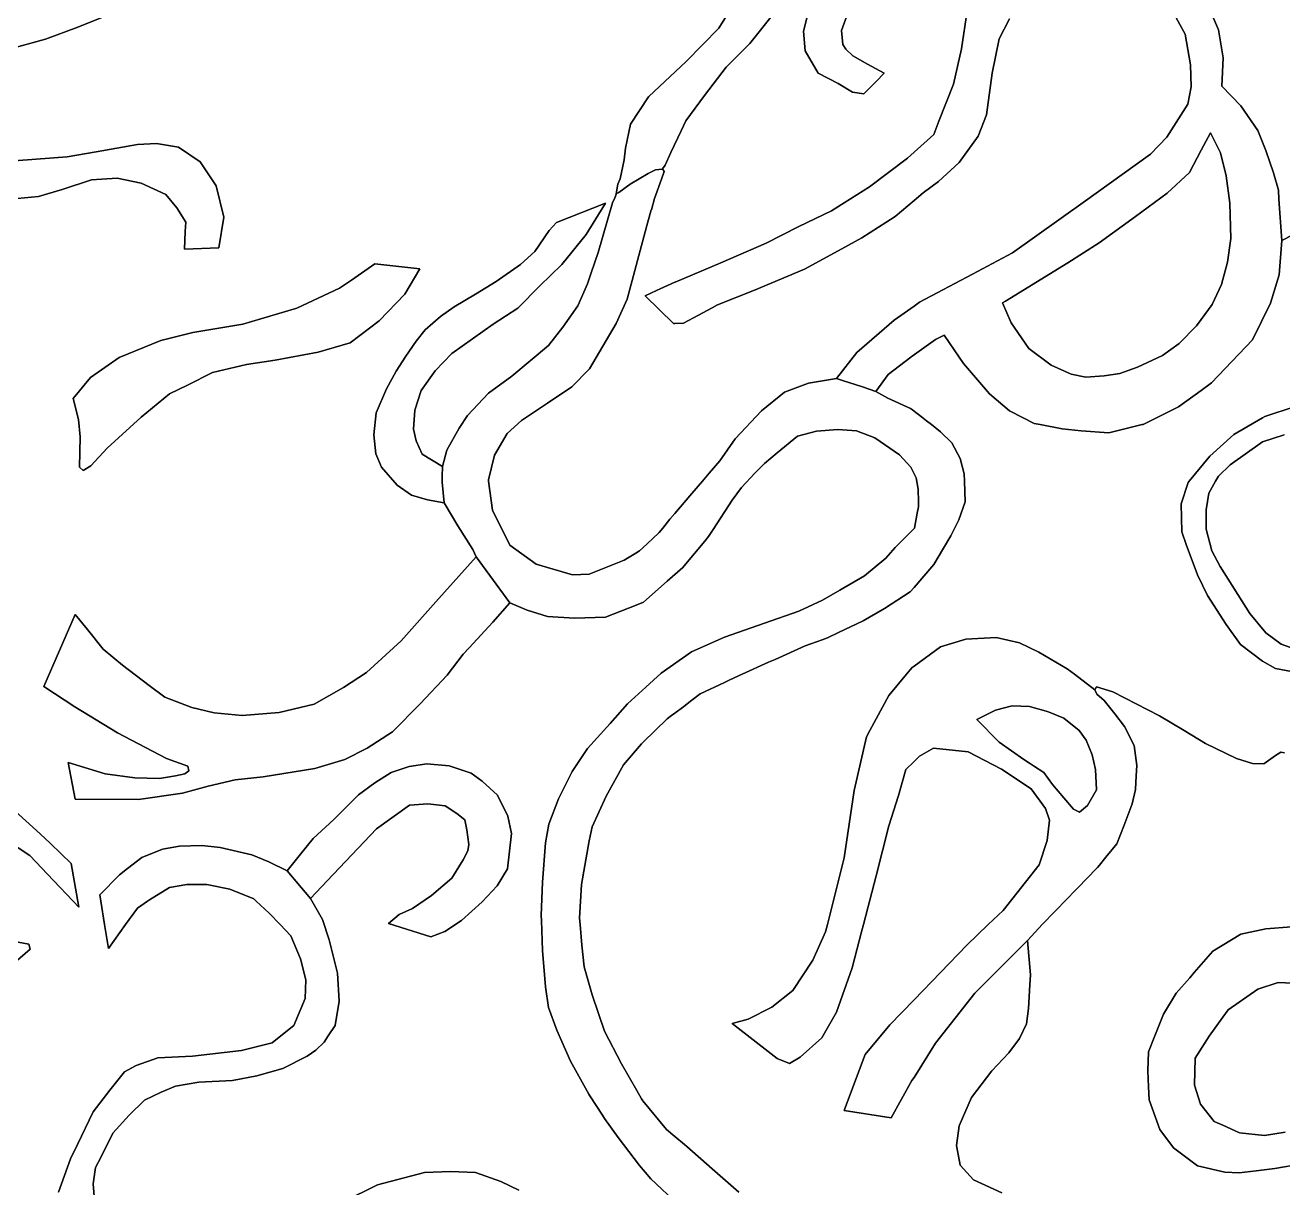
# Model space of a CAD drawing. Header units: inches. Extents: x 288635 to 1232953, y 676945 to 1655780.
# Drawn here: x 488276 to 509726, y 1146711 to 1166542 of the extents above; entities that cross this region are included whole.
import ezdxf

# ---------------------------------------------------------------- set-up
doc = ezdxf.new("R2010")
doc.units = ezdxf.units.IN
doc.header["$MEASUREMENT"] = 0

msp = doc.modelspace()

# ---------------------------------------------------------------- linework, layer by layer
at = {"color": 1}
for points in [[(490067.6408, 1166868.6681), (489173.5591, 1166507.9874), (488619.8379, 1166304.787), (488005.1567, 1166132.0666)], [(488005.1567, 1166132.0666), (488619.8379, 1166304.787), (489173.5591, 1166507.9874), (490067.6408, 1166868.6681)], [(500341.1052, 1166865.7584), (500104.9034, 1166489.0911), (499551.3074, 1165923.9076), (498911.0295, 1165323.2345), (498910.4686, 1165322.381), (498905.7378, 1165317.9428), (498601.4663, 1164854.921), (498513.1187, 1164445.7322), (498491.4488, 1164243.2177), (498423.7153, 1163921.4837), (498383.4986, 1163828.3502), (498355.9819, 1163667.4832), (498359.8374, 1163669.1356), (498331.1105, 1163596.3398), (498292.2909, 1163508.9958), (498046.7571, 1162662.3275), (497930.9771, 1162314.9873), (497868.9568, 1162128.9264), (497699.6231, 1161756.3923), (497445.6226, 1161392.3249), (497200.0888, 1161079.0576), (496573.5542, 1160554.1233), (496175.62, 1160266.256), (495820.0193, 1159885.2553), (495679.2607, 1159669.3548), (495467.5936, 1159293.6457), (495392.5542, 1159016.0764), (495048.7169, 1159226.2366), (494947.1167, 1159449.757), (494901.3966, 1159652.9574), (494921.7167, 1159978.0781), (495028.3969, 1160313.3587), (495267.1573, 1160648.6394), (495551.6379, 1160943.28), (496257.7593, 1161441.121), (496679.4002, 1161715.4416), (497055.3209, 1162096.4423), (497431.2417, 1162462.203), (497844.5703, 1162973.642), (498172.9232, 1163503.6051), (497339.8015, 1163178.4845), (497212.8012, 1163041.3242), (496968.9607, 1162680.6435), (496725.1203, 1162462.203), (496308.5594, 1162172.6425), (495958.0387, 1161954.202), (495592.278, 1161735.7616), (495358.5975, 1161573.2013), (495099.517, 1161344.6008), (494942.0367, 1161151.5604), (494769.3163, 1160897.5599), (494601.676, 1160638.4794), (494439.1157, 1160338.7588), (494261.3153, 1159932.358), (494220.6753, 1159556.4372), (494256.2353, 1159231.3166), (494352.7555, 1159002.7161), (494621.9961, 1158697.9155), (494865.8365, 1158525.1952), (495135.0771, 1158443.915), (495423.0343, 1158396.3152), (495652.8023, 1158002.4765), (495912.0945, 1157600.309), (495968.6733, 1157472.5041), (495281.3204, 1156703.3235), (494688.5107, 1156039.9412), (494099.2295, 1155501.4601), (493702.9887, 1155242.3796), (493205.1477, 1154962.979), (492610.7865, 1154820.7387), (491975.7853, 1154764.8586), (491498.2643, 1154810.5787), (491117.2636, 1154902.0189), (490660.0626, 1155079.8193), (490390.8221, 1155277.9397), (489933.6212, 1155628.4604), (489608.5005, 1155897.7009), (489339.26, 1156232.9816), (489130.9796, 1156492.0621), (488592.4985, 1155262.6996), (489120.8196, 1154917.2589), (489852.341, 1154470.218), (490685.4627, 1154033.3372), (491051.2234, 1153901.2569), (491064.7429, 1153822.1346), (491000.4233, 1153774.2567), (490837.863, 1153738.6966), (490568.6225, 1153692.9765), (490146.9816, 1153703.1365), (489638.9806, 1153774.2567), (489009.0593, 1153967.297), (489125.8996, 1153342.4558), (490207.9417, 1153337.3758), (490959.7832, 1153444.056), (491396.6641, 1153560.8962), (491858.945, 1153672.6565), (492336.466, 1153723.4566), (493215.3077, 1153860.6168), (493728.3888, 1154018.0971), (494109.3895, 1154211.1375), (494541.1904, 1154490.5381), (495013.6313, 1154968.059), (495475.9123, 1155455.74), (495745.1528, 1155811.3407), (495847.6953, 1155922.0866), (496253.1538, 1156359.9818), (496542.7144, 1156690.1825), (496838.138, 1156563.1403), (497187.3887, 1156457.3067), (497642.473, 1156425.5567), (498171.6407, 1156446.7234), (498695.5855, 1156651.6917), (498819.2997, 1156700.0889), (499225.2765, 1157057.2265), (499494.941, 1157294.4501), (499514.3571, 1157317.7043), (499868.7442, 1157742.1446), (499931.8219, 1157817.6911), (500009.2908, 1157938.8045), (500334.3219, 1158438.7537), (500494.9673, 1158658.4117), (500728.5015, 1158909.0113), (500886.8638, 1159067.3736), (501103.9775, 1159248.9596), (501450.7449, 1159529.6545), (501770.7856, 1159616.0147), (502136.5463, 1159646.4948), (502456.5869, 1159621.0947), (502766.4676, 1159504.2545), (503188.0004, 1159211.6506), (503381.1488, 1159001.3335), (503472.589, 1158818.4531), (503508.149, 1158630.4927), (503511.81, 1158410.8329), (503513.229, 1158325.6921), (503491.7823, 1158216.9268), (503442.1089, 1157965.0114), (503111.9082, 1157634.8107), (502954.4279, 1157451.9304), (502588.6672, 1157147.1298), (502172.1064, 1156903.2893), (501877.4658, 1156735.649), (501471.065, 1156547.6886), (500886.8638, 1156344.4882), (500206.1424, 1156100.6477), (499642.2613, 1155851.7272), (499124.1003, 1155492.0625), (498860.9853, 1155252.232), (498550.0591, 1154968.8214), (498255.4185, 1154628.4607), (497864.2577, 1154201.7399), (497605.1772, 1153810.5791), (497371.4968, 1153348.2982), (497208.9364, 1152916.4973), (497153.0563, 1152596.4567), (497097.1762, 1151925.8953), (497076.8562, 1151356.9342), (497079.8034, 1151269.9909), (497097.1762, 1150757.493), (497147.9763, 1150137.7318), (497203.8564, 1149787.2111), (497341.0167, 1149401.1303), (497574.6972, 1148872.8092), (497889.6578, 1148308.9281), (497909.3068, 1148278.5277), (498121.0764, 1147950.8843), (498158.8983, 1147892.3673), (498392.5788, 1147567.2466), (498753.2595, 1147089.7257), (498946.2999, 1146866.2052), (499418.7409, 1146419.1643)], [(507844.5913, 1166783.2416), (508057.9517, 1166387.0008), (508149.3919, 1165863.7598), (508164.6319, 1165487.839), (508103.6718, 1165193.1985), (507748.0711, 1164629.3173), (507468.6706, 1164339.7568), (506319.2856, 1163518.6117), (505118.0143, 1162660.398), (504435.9045, 1162292.5127), (503531.6627, 1161814.9917), (503435.4154, 1161747.8424), (503094.7818, 1161510.1911), (502459.7805, 1160961.55), (502114.3398, 1160514.5091), (501638.7053, 1160433.8963), (501227.2245, 1160281.496), (500836.0637, 1159961.4554), (500383.9428, 1159489.0145), (500124.8623, 1159113.0937), (499944.3092, 1158900.3873), (499944.3072, 1158900.3849), (499944.3021, 1158900.379), (499827.3922, 1158762.6495), (499754.0215, 1158676.2128), (499613.1884, 1158515.0183), (499356.9971, 1158213.0434), (499273.8231, 1158115.0055), (499150.8835, 1157964.9203), (499088.5402, 1157888.8113), (498975.3186, 1157782.4516), (498811.4261, 1157628.4919), (498753.2595, 1157573.8506), (498691.9656, 1157536.9171), (498492.0169, 1157416.4352), (497894.7378, 1157177.6098), (497610.7229, 1157166.3915), (496991.5967, 1157346.3085), (496541.8041, 1157674.3925), (496245.4702, 1158267.0603), (496179.7288, 1158762.6495), (496176.6784, 1158785.6447), (496282.5119, 1159208.9789), (496497.3462, 1159575.8717), (496742.8878, 1159801.6467), (497187.3887, 1160092.689), (497600.1396, 1160373.1479), (497901.7652, 1160680.0652), (498356.8494, 1161452.6501), (498542.0581, 1161870.6926), (498875.6974, 1163100.2582), (498955.4354, 1163394.1177), (498955.6262, 1163394.821), (499006.9208, 1163583.8578), (499129.6251, 1163916.1921), (499174.0752, 1164045.309), (499144.4418, 1164089.7591), (499193.1252, 1164153.2592), (499286.6873, 1164372.0855), (499461.8134, 1164737.4348), (499546.0307, 1164913.1295), (499863.5314, 1165343.0783), (500233.9488, 1165825.9438), (500632.1475, 1166224.1425), (500637.4392, 1166229.4342), (501060.7734, 1166765.2165)], [(501060.7734, 1166765.2165), (500637.4392, 1166229.4342), (500632.1475, 1166224.1425), (500233.9488, 1165825.9438), (499863.5314, 1165343.0783), (499546.0307, 1164913.1295), (499461.8134, 1164737.4348), (499286.6873, 1164372.0855), (499193.1252, 1164153.2592), (499144.4418, 1164089.7591), (499143.1088, 1164089.6309), (499139.1501, 1164084.4674), (499029.0832, 1164073.884), (498902.083, 1164012.5006), (498595.1657, 1163830.4669), (498400.432, 1163686.5333), (498359.8374, 1163669.1356), (498355.9819, 1163667.4832), (498383.4986, 1163828.3502), (498423.7153, 1163921.4837), (498491.4488, 1164243.2177), (498513.1187, 1164445.7322), (498601.4663, 1164854.921), (498905.7378, 1165317.9428), (498910.4686, 1165322.381), (498911.0295, 1165323.2345), (499551.3074, 1165923.9076), (500104.9034, 1166489.0911), (500341.1052, 1166865.7584)], [(505065.8257, 1166651.1614), (504888.0254, 1166310.8007), (504771.1852, 1165721.5195), (504669.585, 1165015.3981), (504527.3447, 1164649.6374), (504207.304, 1164197.5165), (503851.7033, 1163877.4758), (503592.6228, 1163684.4354), (503435.4154, 1163550.6419), (503115.1018, 1163278.0346), (502546.1407, 1162912.2739), (502205.78, 1162729.3935), (501565.6987, 1162378.8728), (500712.257, 1162023.2721), (500082.3358, 1161769.2716), (499991.1965, 1161720.5041), (499675.6597, 1161551.6642), (499503.2146, 1161459.391), (499356.9971, 1161454.9602), (499335.5743, 1161454.311), (498847.8933, 1161926.7519), (499043.6166, 1162015.8932), (499356.9971, 1162158.621), (499360.9743, 1162160.4324), (500143.2959, 1162485.553), (500915.4574, 1162825.9137), (501469.1786, 1163105.3143), (502027.9797, 1163374.5548), (502678.221, 1163786.0356), (503323.3823, 1164273.7166), (503435.4154, 1164375.1873), (503770.8689, 1164679.0146), (503861.1562, 1164905.9964), (504110.7838, 1165533.5591), (504247.9441, 1166138.0803), (504340.5792, 1166787.0814)], [(504340.5792, 1166787.0814), (504247.9441, 1166138.0803), (504110.7838, 1165533.5591), (503861.1562, 1164905.9964), (503770.8689, 1164679.0146), (503435.4154, 1164375.1873), (503323.3823, 1164273.7166), (502678.221, 1163786.0356), (502027.9797, 1163374.5548), (501469.1786, 1163105.3143), (500915.4574, 1162825.9137), (500143.2959, 1162485.553), (499360.9743, 1162160.4324), (499356.9971, 1162158.621), (499043.6166, 1162015.8932), (498847.8933, 1161926.7519), (499335.5743, 1161454.311), (499356.9971, 1161454.9602), (499503.2146, 1161459.391), (499675.6597, 1161551.6642), (499991.1965, 1161720.5041), (500082.3358, 1161769.2716), (500712.257, 1162023.2721), (501565.6987, 1162378.8728), (502205.78, 1162729.3935), (502546.1407, 1162912.2739), (503115.1018, 1163278.0346), (503435.4154, 1163550.6419), (503592.6228, 1163684.4354), (503851.7033, 1163877.4758), (504207.304, 1164197.5165), (504527.3447, 1164649.6374), (504669.585, 1165015.3981), (504771.1852, 1165721.5195), (504888.0254, 1166310.8007), (505065.8257, 1166651.1614)], [(502306.542, 1166748.4351), (502199.8618, 1166448.7145), (502220.1819, 1166209.954), (502270.982, 1166133.7539), (502392.9022, 1166016.9136), (502641.8227, 1165874.6734), (502928.7827, 1165725.0666), (502787.3347, 1165581.4256), (502580.8626, 1165371.7524), (502387.8222, 1165397.1524), (502143.9817, 1165549.5527), (501803.621, 1165722.2731), (501580.1006, 1166103.2738), (501549.6205, 1166438.5545), (501605.5006, 1166662.0749)], [(501605.5006, 1166662.0749), (501549.6205, 1166438.5545), (501580.1006, 1166103.2738), (501803.621, 1165722.2731), (502143.9817, 1165549.5527), (502387.8222, 1165397.1524), (502580.8626, 1165371.7524), (502787.3347, 1165581.4256), (502928.7827, 1165725.0666), (502641.8227, 1165874.6734), (502392.9022, 1166016.9136), (502270.982, 1166133.7539), (502220.1819, 1166209.954), (502199.8618, 1166448.7145), (502306.542, 1166748.4351)], [(508455.5272, 1166861.3145), (508629.2181, 1166463.4046), (508710.7942, 1165987.2166), (508685.0982, 1165503.2826), (509010.2188, 1165168.002), (509299.7794, 1164746.3611), (509435.6105, 1164405.127), (509565.58, 1164021.7995), (509650.3001, 1163725.2791), (509660.0205, 1163576.8223), (509706.1802, 1162871.8374), (509663.1646, 1162283.2887), (509515.8443, 1161800.6877), (509211.0437, 1161175.8465), (508510.0023, 1160439.245), (508332.8896, 1160311.5962), (507946.1212, 1160032.8442), (507573.3396, 1159846.4534), (507346.68, 1159733.1236), (507328.0446, 1159728.6254), (506757.3988, 1159590.8833), (506284.9578, 1159621.3634), (505959.8372, 1159656.9234), (505585.3935, 1159728.6254), (505482.3162, 1159748.3636), (505295.2612, 1159846.4534), (505065.7554, 1159966.804), (504725.3947, 1160251.2846), (504278.3538, 1160769.4456), (504203.2042, 1160880.6307), (503948.8648, 1161256.9304), (503800.9032, 1161179.9904), (503442.9752, 1160925.5596), (503435.4154, 1160920.1858), (503407.039, 1160900.0146), (503379.2624, 1160880.2698), (502993.1816, 1160585.6292), (502784.9012, 1160290.9887), (502558.92, 1160374.07), (502217.2231, 1160483.9656), (502114.3398, 1160514.5091), (502459.7805, 1160961.55), (503094.7818, 1161510.1911), (503435.4154, 1161747.8424), (503531.6627, 1161814.9917), (504435.9045, 1162292.5127), (505118.0143, 1162660.398), (506319.2856, 1163518.6117), (507468.6706, 1164339.7568), (507748.0711, 1164629.3173), (508103.6718, 1165193.1985), (508164.6319, 1165487.839), (508149.3919, 1165863.7598), (508057.9517, 1166387.0008), (507844.5913, 1166783.2416)], [(511023.4429, 1163545.6846), (509706.1802, 1162871.8374), (509660.0205, 1163576.8223), (509650.3001, 1163725.2791), (509565.58, 1164021.7995), (509435.6105, 1164405.127), (509299.7794, 1164746.3611), (509010.2188, 1165168.002), (508685.0982, 1165503.2826), (508710.7942, 1165987.2166), (508629.2181, 1166463.4046), (508455.5272, 1166861.3145)], [(487862.3857, 1164209.891), (488990.1479, 1164296.2512), (489487.9889, 1164382.6113), (490189.0303, 1164504.5316), (490514.151, 1164524.8516), (490890.0717, 1164458.8115), (491260.9125, 1164209.891), (491535.233, 1163803.4902), (491662.2333, 1163270.0891), (491576.2964, 1162746.2131), (490992.0953, 1162720.813), (491007.3353, 1163025.6136), (491017.4953, 1163183.0939), (490865.095, 1163426.9344), (490677.1346, 1163655.5349), (490255.4938, 1163848.5753), (489844.013, 1163934.9354), (489407.1321, 1163904.4554), (488904.2111, 1163741.8951), (488502.8903, 1163619.9748), (488025.3693, 1163574.2547)], [(488025.3693, 1163574.2547), (488502.8903, 1163619.9748), (488904.2111, 1163741.8951), (489407.1321, 1163904.4554), (489844.013, 1163934.9354), (490255.4938, 1163848.5753), (490677.1346, 1163655.5349), (490865.095, 1163426.9344), (491017.4953, 1163183.0939), (491007.3353, 1163025.6136), (490992.0953, 1162720.813), (491576.2964, 1162746.2131), (491662.2333, 1163270.0891), (491535.233, 1163803.4902), (491260.9125, 1164209.891), (490890.0717, 1164458.8115), (490514.151, 1164524.8516), (490189.0303, 1164504.5316), (489487.9889, 1164382.6113), (488990.1479, 1164296.2512), (487862.3857, 1164209.891)], [(499418.7409, 1146419.1643), (498946.2999, 1146866.2052), (498753.2595, 1147089.7257), (498392.5788, 1147567.2466), (498158.8983, 1147892.3673), (498121.0764, 1147950.8843), (497909.3068, 1148278.5277), (497889.6578, 1148308.9281), (497574.6972, 1148872.8092), (497341.0167, 1149401.1303), (497203.8564, 1149787.2111), (497147.9763, 1150137.7318), (497097.1762, 1150757.493), (497079.8034, 1151269.9909), (497076.8562, 1151356.9342), (497097.1762, 1151925.8953), (497153.0563, 1152596.4567), (497208.9364, 1152916.4973), (497371.4968, 1153348.2982), (497605.1772, 1153810.5791), (497864.2577, 1154201.7399), (498255.4185, 1154628.4607), (498550.0591, 1154968.8214), (498860.9853, 1155252.232), (499124.1003, 1155492.0625), (499642.2613, 1155851.7272), (500206.1424, 1156100.6477), (500886.8638, 1156344.4882), (501471.065, 1156547.6886), (501877.4658, 1156735.649), (502172.1064, 1156903.2893), (502588.6672, 1157147.1298), (502954.4279, 1157451.9304), (503111.9082, 1157634.8107), (503442.1089, 1157965.0114), (503491.7823, 1158216.9268), (503513.229, 1158325.6921), (503511.81, 1158410.8329), (503508.149, 1158630.4927), (503472.589, 1158818.4531), (503381.1488, 1159001.3335), (503188.0004, 1159211.6506), (502766.4676, 1159504.2545), (502456.5869, 1159621.0947), (502136.5463, 1159646.4948), (501770.7856, 1159616.0147), (501450.7449, 1159529.6545), (501103.9775, 1159248.9596), (500886.8638, 1159067.3736), (500728.5015, 1158909.0113), (500494.9673, 1158658.4117), (500334.3219, 1158438.7537), (500009.2908, 1157938.8045), (499931.8219, 1157817.6911), (499868.7442, 1157742.1446), (499514.3571, 1157317.7043), (499494.941, 1157294.4501), (499225.2765, 1157057.2265), (498819.2997, 1156700.0889), (498695.5855, 1156651.6917), (498171.6407, 1156446.7234), (497642.473, 1156425.5567), (497187.3887, 1156457.3067), (496838.138, 1156563.1403), (496542.7144, 1156690.1825), (496372.9353, 1156921.563), (495968.6733, 1157472.5041), (495912.0945, 1157600.309), (495652.8023, 1158002.4765), (495423.0343, 1158396.3152), (495388.3684, 1158748.187), (495389.8809, 1158844.9851), (495392.5542, 1159016.0764), (495467.5936, 1159293.6457), (495679.2607, 1159669.3548), (495820.0193, 1159885.2553), (496175.62, 1160266.256), (496573.5542, 1160554.1233), (497200.0888, 1161079.0576), (497445.6226, 1161392.3249), (497699.6231, 1161756.3923), (497868.9568, 1162128.9264), (497930.9771, 1162314.9873), (498046.7571, 1162662.3275), (498292.2909, 1163508.9958), (498331.1105, 1163596.3398), (498359.8374, 1163669.1356), (498400.432, 1163686.5333), (498595.1657, 1163830.4669), (498902.083, 1164012.5006), (499029.0832, 1164073.884), (499139.1501, 1164084.4674), (499143.1088, 1164089.6309), (499144.4418, 1164089.7591), (499174.0752, 1164045.309), (499129.6251, 1163916.1921), (499006.9208, 1163583.8578), (498955.6262, 1163394.821), (498955.4354, 1163394.1177), (498875.6974, 1163100.2582), (498542.0581, 1161870.6926), (498356.8494, 1161452.6501), (497901.7652, 1160680.0652), (497600.1396, 1160373.1479), (497187.3887, 1160092.689), (496742.8878, 1159801.6467), (496497.3462, 1159575.8717), (496282.5119, 1159208.9789), (496176.6784, 1158785.6447), (496179.7288, 1158762.6495), (496245.4702, 1158267.0603), (496541.8041, 1157674.3925), (496991.5967, 1157346.3085), (496991.5967, 1157346.3085), (497610.7229, 1157166.3915), (497894.7378, 1157177.6098), (498492.0169, 1157416.4352), (498691.9656, 1157536.9171), (498753.2595, 1157573.8506), (498811.4261, 1157628.4919), (498975.3186, 1157782.4516), (499088.5402, 1157888.8113), (499150.8835, 1157964.9203), (499273.8231, 1158115.0055), (499356.9971, 1158213.0434), (499613.1884, 1158515.0183), (499754.0215, 1158676.2128), (499827.3922, 1158762.6495), (499944.3021, 1158900.379), (499944.3072, 1158900.3849), (499944.3092, 1158900.3873), (500124.8623, 1159113.0937), (500383.9428, 1159489.0145), (500836.0637, 1159961.4554), (501227.2245, 1160281.496), (501638.7053, 1160433.8963), (502114.3398, 1160514.5091), (502217.2231, 1160483.9656), (502558.92, 1160374.07), (502784.9012, 1160290.9887), (502784.9087, 1160290.9847), (502990.1727, 1160181.4947), (503376.0688, 1160002.0955), (503407.039, 1159979.0479), (503435.4154, 1159957.9306), (503468.0242, 1159933.6636), (503488.2709, 1159918.5963), (503488.2732, 1159918.5946), (503488.2762, 1159918.5923), (503585.2129, 1159846.4534), (503594.5092, 1159839.5352), (503649.6444, 1159795.8073), (503734.352, 1159728.6254), (503889.1498, 1159605.8547), (504082.1902, 1159417.8943), (504224.4305, 1159148.6538), (504290.4706, 1158889.5733), (504294.5214, 1158762.6495), (504305.7106, 1158412.0523), (504199.0304, 1158107.2517), (504061.8701, 1157832.9311), (503938.5075, 1157622.9982), (503772.3096, 1157340.1702), (503568.1058, 1157104.9481), (503435.4154, 1156952.1021), (503370.9888, 1156877.8892), (502934.1079, 1156593.4087), (502568.3472, 1156380.0482), (502148.1996, 1156180.4782), (501958.7459, 1156090.4877), (501870.6568, 1156058.7756), (501577.7452, 1155953.3274), (501069.7442, 1155724.7269), (500953.016, 1155674.7005), (500507.3769, 1155470.8463), (500296.944, 1155374.5854), (500206.1424, 1155328.4861), (499789.5816, 1155136.4618), (499647.3567, 1155027.8537), (499510.181, 1154923.1013), (499356.9971, 1154808.2134), (499299.1854, 1154764.8546), (499228.1126, 1154711.55), (499019.7203, 1154511.1346), (498814.2196, 1154313.5001), (498789.6876, 1154285.2511), (498478.939, 1153927.4193), (498184.6943, 1153391.8412), (497945.5379, 1152865.6972), (497893.7854, 1152631.6856), (497762.6575, 1151885.2553), (497732.1775, 1151311.2141), (497741.8512, 1151201.1757), (497772.8176, 1150848.9332), (497808.3776, 1150478.0924), (497945.5379, 1150000.5715), (498158.8983, 1149385.8903), (498448.4589, 1148827.0891), (498708.0311, 1148373.7518), (498789.6876, 1148231.1404), (498809.1396, 1148197.1679), (499215.5404, 1147704.4069), (499356.9971, 1147585.8329), (499518.9619, 1147450.0683), (499560.9811, 1147414.8463), (499992.782, 1147033.8455), (500449.9829, 1146637.6048)], [(500449.9829, 1146637.6048), (499992.782, 1147033.8455), (499560.9811, 1147414.8463), (499518.9619, 1147450.0683), (499356.9971, 1147585.8329), (499215.5404, 1147704.4069), (498809.1396, 1148197.1679), (498789.6876, 1148231.1404), (498708.0311, 1148373.7518), (498448.4589, 1148827.0891), (498158.8983, 1149385.8903), (497945.5379, 1150000.5715), (497808.3776, 1150478.0924), (497772.8176, 1150848.9332), (497741.8512, 1151201.1757), (497732.1775, 1151311.2141), (497762.6575, 1151885.2553), (497893.7854, 1152631.6856), (497945.5379, 1152865.6972), (498184.6943, 1153391.8412), (498478.939, 1153927.4193), (498789.6876, 1154285.2511), (498814.2196, 1154313.5001), (499019.7203, 1154511.1346), (499228.1126, 1154711.55), (499299.1854, 1154764.8546), (499356.9971, 1154808.2134), (499510.181, 1154923.1013), (499647.3567, 1155027.8537), (499789.5816, 1155136.4618), (500206.1424, 1155328.4861), (500296.944, 1155374.5854), (500507.3769, 1155470.8463), (500953.016, 1155674.7005), (501069.7442, 1155724.7269), (501577.7452, 1155953.3274), (501870.6568, 1156058.7756), (501958.7459, 1156090.4877), (502148.1996, 1156180.4782), (502568.3472, 1156380.0482), (502934.1079, 1156593.4087), (503370.9888, 1156877.8892), (503435.4154, 1156952.1021), (503568.1058, 1157104.9481), (503772.3096, 1157340.1702), (503938.5075, 1157622.9982), (504061.8701, 1157832.9311), (504199.0304, 1158107.2517), (504305.7106, 1158412.0523), (504294.5214, 1158762.6495), (504290.4706, 1158889.5733), (504224.4305, 1159148.6538), (504082.1902, 1159417.8943), (503889.1498, 1159605.8547), (503734.352, 1159728.6254), (503649.6444, 1159795.8073), (503594.5092, 1159839.5352), (503585.2129, 1159846.4534), (503488.2762, 1159918.5923), (503488.2732, 1159918.5946), (503488.2709, 1159918.5963), (503468.0242, 1159933.6636), (503435.4154, 1159957.9306), (503407.039, 1159979.0479), (503376.0688, 1160002.0955), (502990.1727, 1160181.4947), (502784.9087, 1160290.9847), (502784.9012, 1160290.9887), (502993.1816, 1160585.6292), (503379.2624, 1160880.2698), (503407.039, 1160900.0146), (503435.4154, 1160920.1858), (503442.9752, 1160925.5596), (503800.9032, 1161179.9904), (503948.8648, 1161256.9304), (504203.2042, 1160880.6307), (504278.3538, 1160769.4456), (504725.3947, 1160251.2846), (505065.7554, 1159966.804), (505295.2612, 1159846.4534), (505482.3162, 1159748.3636), (505585.3935, 1159728.6254), (505959.8372, 1159656.9234), (506284.9578, 1159621.3634), (506757.3988, 1159590.8833), (507328.0446, 1159728.6254), (507346.68, 1159733.1236), (507573.3396, 1159846.4534), (507946.1212, 1160032.8442), (508332.8896, 1160311.5962), (508510.0023, 1160439.245), (509211.0437, 1161175.8465), (509515.8443, 1161800.6877), (509663.1646, 1162283.2887), (509706.1802, 1162871.8374), (511023.4429, 1163545.6846)], [(509966.6451, 1155498.9054), (509600.8844, 1155570.0255), (509377.3639, 1155691.9458), (509001.4432, 1155976.4263), (508757.6027, 1156316.787), (508442.6421, 1156814.628), (508269.9217, 1157165.1487), (508076.8813, 1157683.3097), (508000.6812, 1157901.7502), (507990.5212, 1158379.2711), (508112.4414, 1158739.9519), (508130.8035, 1158762.6495), (508478.2022, 1159192.0728), (508889.683, 1159562.9135), (509381.1521, 1159846.4534), (509418.004, 1159867.7141), (509936.1651, 1160035.3545)], [(509936.1651, 1160035.3545), (509418.004, 1159867.7141), (509381.1521, 1159846.4534), (508889.683, 1159562.9135), (508478.2022, 1159192.0728), (508130.8035, 1158762.6495), (508112.4414, 1158739.9519), (507990.5212, 1158379.2711), (508000.6812, 1157901.7502), (508076.8813, 1157683.3097), (508269.9217, 1157165.1487), (508442.6421, 1156814.628), (508757.6027, 1156316.787), (509001.4432, 1155976.4263), (509377.3639, 1155691.9458), (509600.8844, 1155570.0255), (509966.6451, 1155498.9054)], [(509748.2047, 1159552.7535), (509377.3639, 1159435.9133), (508828.7229, 1159044.7525), (508630.6025, 1158851.7121), (508579.9289, 1158762.6495), (508462.9621, 1158557.0715), (508417.242, 1158272.5909), (508417.242, 1157947.4703), (508513.7622, 1157576.6295), (508656.0025, 1157307.389), (509164.0035, 1156509.8274), (509438.3241, 1156179.6267), (509697.4046, 1155981.5063), (509997.1252, 1155874.8261)], [(509997.1252, 1155874.8261), (509697.4046, 1155981.5063), (509438.3241, 1156179.6267), (509164.0035, 1156509.8274), (508656.0025, 1157307.389), (508513.7622, 1157576.6295), (508417.242, 1157947.4703), (508417.242, 1158272.5909), (508462.9621, 1158557.0715), (508579.9289, 1158762.6495), (508630.6025, 1158851.7121), (508828.7229, 1159044.7525), (509377.3639, 1159435.9133), (509748.2047, 1159552.7535)], [(509755.7, 1154132.2686), (509689.6599, 1154142.4286), (509603.2997, 1154086.5485), (509400.0993, 1153944.3082), (509207.0589, 1153949.3883), (508937.8184, 1154035.7484), (508409.4973, 1154289.7489), (508040.5212, 1154511.1346), (507622.0958, 1154762.1899), (506824.5342, 1155173.6707), (506550.2136, 1155254.9509), (506519.7336, 1155204.1508), (506171.1022, 1155470.8463), (506046.7235, 1155565.9933), (505564.1226, 1155845.3938), (505233.9219, 1156007.9542), (504837.6811, 1156099.3943), (504319.5201, 1156068.9143), (503887.7192, 1155936.834), (503435.4154, 1155608.3186), (503405.1182, 1155586.3133), (503308.0768, 1155470.8463), (503003.7974, 1155108.7924), (502681.3202, 1154511.1346), (502622.7967, 1154402.671), (502414.5163, 1153488.2691), (502241.7959, 1152340.1868), (501958.1867, 1151201.1757), (501926.8353, 1151075.2643), (501708.3948, 1150592.6633), (501368.0342, 1150074.5023), (501012.4334, 1149795.1017), (500606.0326, 1149586.8213), (500331.7121, 1149515.7012), (501104.1173, 1148915.8546), (501313.8474, 1148829.8998), (501491.6477, 1148941.66), (501862.4885, 1149271.8607), (502111.409, 1149708.7416), (502380.6495, 1150460.5831), (502538.1298, 1151075.2643), (502571.6169, 1151201.1757), (502792.1303, 1152030.3062), (503005.4908, 1152883.7479), (503173.1311, 1153401.909), (503295.0513, 1153843.8698), (503435.4154, 1153981.1825), (503528.7318, 1154072.4703), (503767.4923, 1154209.6306), (504356.7735, 1154148.6704), (504925.7346, 1153854.0299), (505433.7356, 1153518.7492), (505677.5761, 1153183.4685), (505748.6963, 1152980.2681), (505708.0562, 1152634.8274), (505570.8959, 1152218.2666), (504954.0923, 1151442.713), (504701.6547, 1151201.1757), (504336.4534, 1150851.7439), (503435.4154, 1149915.7819), (503025.8108, 1149490.3011), (502604.17, 1148987.3801), (502455.19, 1148594.7414), (502241.7959, 1148032.3382), (503044.4375, 1147905.338), (503400.5233, 1148539.0833), (503435.4154, 1148594.9107), (503801.359, 1149180.4205), (504471.9204, 1150028.7822), (504918.9613, 1150475.8231), (505369.3229, 1150927.8405), (505420.123, 1150346.1794), (505410.8221, 1150171.0124), (505389.643, 1149772.1382), (505354.0829, 1149507.9777), (505237.2427, 1149259.0572), (505054.3623, 1149015.2167), (504764.8017, 1148705.3361), (504414.281, 1148253.2152), (504206.0006, 1147765.5342), (504160.2805, 1147430.2536), (504221.2406, 1147094.9729), (504449.8411, 1146846.0524), (504932.4421, 1146627.6119)], [(504932.4421, 1146627.6119), (504449.8411, 1146846.0524), (504221.2406, 1147094.9729), (504160.2805, 1147430.2536), (504206.0006, 1147765.5342), (504414.281, 1148253.2152), (504764.8017, 1148705.3361), (505054.3623, 1149015.2167), (505237.2427, 1149259.0572), (505354.0829, 1149507.9777), (505389.643, 1149772.1382), (505410.8221, 1150171.0124), (505420.123, 1150346.1794), (505369.3229, 1150927.8405), (505628.3208, 1151205.3383), (505836.2918, 1151422.9258), (506046.8698, 1151638.6398), (506180.4232, 1151775.4506), (506245.6247, 1151842.2424), (506374.2539, 1151976.0168), (506563.1253, 1152172.443), (506598.061, 1152215.4408), (506706.9884, 1152349.5052), (506893.326, 1152578.8438), (507020.4294, 1152896.6024), (507157.7466, 1153262.1821), (507210.6149, 1153507.4274), (507225.0553, 1153738.474), (507236.015, 1153913.8282), (507190.2949, 1154254.1889), (507027.7346, 1154579.3095), (506858.0956, 1154795.5992), (506677.2139, 1155021.2704), (506555.2936, 1155133.0306), (506519.7336, 1155204.1508), (506550.2136, 1155254.9509), (506824.5342, 1155173.6707), (507622.0958, 1154762.1899), (508040.5212, 1154511.1346), (508409.4973, 1154289.7489), (508937.8184, 1154035.7484), (509207.0589, 1153949.3883), (509207.0589, 1153949.3883), (509400.0993, 1153944.3082), (509603.2997, 1154086.5485), (509689.6599, 1154142.4286), (509755.7, 1154132.2686)], [(489462.6151, 1146427.8248), (489437.215, 1146778.3455), (489477.8551, 1147057.7461), (489569.2953, 1147240.6264), (489772.4957, 1147641.9472), (490051.8962, 1147951.8278), (490310.9768, 1148205.8284), (490595.4573, 1148342.9886), (490839.2978, 1148444.5888), (491240.6186, 1148510.629), (491809.5798, 1148541.109), (492226.1406, 1148622.3892), (492668.1015, 1148744.3094), (493084.6623, 1148957.6699), (493231.9826, 1149059.2701), (493374.2229, 1149196.4303), (493445.6447, 1149304.5281), (493562.1833, 1149480.9109), (493633.3034, 1149892.3917), (493602.8233, 1150374.9927), (493460.5831, 1150938.8738), (493348.8228, 1151289.3945), (493141.5974, 1151643.1478), (493429.0333, 1151947.4155), (494269.3596, 1152836.9502), (494828.1607, 1153238.271), (495143.1214, 1153258.591), (495437.762, 1153228.111), (495640.9624, 1153096.0307), (495773.0426, 1152989.3505), (495808.6027, 1152816.6301), (495844.1628, 1152567.7096), (495823.8427, 1152461.0294), (495747.6426, 1152303.5491), (495554.6022, 1151993.6685), (495204.0815, 1151699.0279), (494884.0409, 1151475.5075), (494655.4404, 1151373.9073), (494474.2368, 1151220.9254), (495193.9215, 1150992.9065), (495432.682, 1151084.3467), (495717.1625, 1151272.3071), (496067.6832, 1151587.2677), (496326.7637, 1151861.5882), (496499.4841, 1152151.1488), (496570.6042, 1152755.67), (496509.6441, 1153050.3106), (496331.8437, 1153410.9913), (496072.7632, 1153649.7518), (495884.8029, 1153781.8321), (495508.8821, 1153908.8323), (495127.8813, 1153944.3924), (494823.0807, 1153898.6723), (494518.2801, 1153797.0721), (494238.8796, 1153619.2718), (493959.479, 1153416.0713), (493542.9182, 1152994.4305), (493187.3175, 1152669.3099), (492972.3813, 1152400.022), (492745.3566, 1152115.5887), (492434.421, 1152269.8365), (492139.7804, 1152391.7567), (491601.2993, 1152513.677), (491291.4187, 1152549.237), (490910.418, 1152539.077), (490615.7774, 1152488.2769), (490265.2567, 1152346.0366), (490019.8692, 1152156.2703), (489884.2559, 1152051.396), (489548.9752, 1151711.0354), (489566.3359, 1151602.6804), (489630.6654, 1151201.1757), (489696.2955, 1150791.5535), (489988.4525, 1151201.1757), (490189.0565, 1151482.4349), (490365.1302, 1151602.6804), (490397.3369, 1151624.6752), (490737.6976, 1151832.9556), (491032.3382, 1151883.7557), (491372.6989, 1151883.7557), (491768.9397, 1151807.5556), (492175.3405, 1151639.9152), (492215.6782, 1151602.6804), (492439.501, 1151396.0747), (492624.1422, 1151201.1757), (492805.2617, 1151009.994), (492972.9021, 1150618.8332), (493064.3423, 1150258.1525), (493049.1022, 1149938.1118), (492856.0619, 1149480.9109), (492637.1039, 1149304.5281), (492490.3011, 1149186.2703), (491967.0601, 1149054.19), (491128.8584, 1148957.6699), (490539.5772, 1148927.1898), (490168.7365, 1148800.1895), (489970.6161, 1148688.4293), (489721.6956, 1148378.5487), (489437.215, 1148007.708), (489168.9833, 1147450.0683), (489051.1342, 1147205.0663), (488844.7956, 1146637.7899)], [(488040.0395, 1153190.7746), (488532.1655, 1152751.5654), (488532.1655, 1152751.5654), (488708.0334, 1152582.7323), (489061.3332, 1152243.5644), (489193.6251, 1151497.4379), (489094.0544, 1151602.6804), (488760.8219, 1151954.8945), (488357.5401, 1152381.148), (487939.4976, 1152651.0235)], [(487939.4976, 1152651.0235), (488357.5401, 1152381.148), (488760.8219, 1151954.8945), (489094.0544, 1151602.6804), (489193.6251, 1151497.4379), (489061.3332, 1152243.5644), (488708.0334, 1152582.7323), (488532.1655, 1152751.5654), (488040.0395, 1153190.7746)], [(488844.7956, 1146637.7899), (489051.1342, 1147205.0663), (489168.9833, 1147450.0683), (489437.215, 1148007.708), (489721.6956, 1148378.5487), (489970.6161, 1148688.4293), (490168.7365, 1148800.1895), (490539.5772, 1148927.1898), (491128.8584, 1148957.6699), (491967.0601, 1149054.19), (492490.3011, 1149186.2703), (492637.1039, 1149304.5281), (492856.0619, 1149480.9109), (493049.1022, 1149938.1118), (493064.3423, 1150258.1525), (492972.9021, 1150618.8332), (492805.2617, 1151009.994), (492624.1422, 1151201.1757), (492439.501, 1151396.0747), (492215.6782, 1151602.6804), (492175.3405, 1151639.9152), (491768.9397, 1151807.5556), (491372.6989, 1151883.7557), (491032.3382, 1151883.7557), (490737.6976, 1151832.9556), (490397.3369, 1151624.6752), (490365.1302, 1151602.6804), (490189.0565, 1151482.4349), (489988.4525, 1151201.1757), (489696.2955, 1150791.5535), (489630.6654, 1151201.1757), (489566.3359, 1151602.6804), (489548.9752, 1151711.0354), (489884.2559, 1152051.396), (490019.8692, 1152156.2703), (490265.2567, 1152346.0366), (490615.7774, 1152488.2769), (490910.418, 1152539.077), (491291.4187, 1152549.237), (491601.2993, 1152513.677), (492139.7804, 1152391.7567), (492434.421, 1152269.8365), (492745.3566, 1152115.5887), (493141.5974, 1151643.1478), (493348.8228, 1151289.3945), (493460.5831, 1150938.8738), (493602.8233, 1150374.9927), (493633.3034, 1149892.3917), (493562.1833, 1149480.9109), (493445.6447, 1149304.5281), (493374.2229, 1149196.4303), (493231.9826, 1149059.2701), (493084.6623, 1148957.6699), (492668.1015, 1148744.3094), (492226.1406, 1148622.3892), (491809.5798, 1148541.109), (491240.6186, 1148510.629), (490839.2978, 1148444.5888), (490595.4573, 1148342.9886), (490310.9768, 1148205.8284), (490051.8962, 1147951.8278), (489772.4957, 1147641.9472), (489569.2953, 1147240.6264), (489477.8551, 1147057.7461), (489437.215, 1146778.3455), (489462.6151, 1146427.8248)], [(509872.5403, 1151160.4627), (509435.6594, 1151129.9826), (509008.9385, 1151038.5424), (508531.4176, 1150748.9819), (508215.617, 1150384.6131), (508137.7782, 1150294.8031), (507909.328, 1150031.2188), (507690.8876, 1149675.618), (507543.5673, 1149304.7773), (507436.8871, 1149030.4568), (507424.183, 1148708.6208), (507434.1633, 1148431.5991), (507447.0471, 1148212.5751), (507626.4702, 1147705.4208), (507863.5374, 1147392.1535), (508269.9382, 1147087.3529), (508735.6058, 1146977.286), (508981.1396, 1146968.8193), (509272.0843, 1147001.1465), (509589.5752, 1147041.1874), (510047.9417, 1147121.2196)], [(510047.9417, 1147121.2196), (509589.5752, 1147041.1874), (509272.0843, 1147001.1465), (508981.1396, 1146968.8193), (508735.6058, 1146977.286), (508269.9382, 1147087.3529), (507863.5374, 1147392.1535), (507626.4702, 1147705.4208), (507447.0471, 1148212.5751), (507434.1633, 1148431.5991), (507424.183, 1148708.6208), (507436.8871, 1149030.4568), (507543.5673, 1149304.7773), (507690.8876, 1149675.618), (507909.328, 1150031.2188), (508137.7782, 1150294.8031), (508215.617, 1150384.6131), (508531.4176, 1150748.9819), (509008.9385, 1151038.5424), (509435.6594, 1151129.9826), (509872.5403, 1151160.4627)], [(488156.4564, 1150899.4783), (488336.3734, 1150867.7283), (488362.1144, 1150782.039), (488018.8728, 1150486.7275)], [(488018.8728, 1150486.7275), (488362.1144, 1150782.039), (488336.3734, 1150867.7283), (488156.4564, 1150899.4783)], [(509893.8089, 1150200.3933), (509646.1584, 1150213.0933), (509296.9077, 1150098.7931), (508795.2567, 1149749.5424), (508701.743, 1149619.3567), (508471.406, 1149298.6915), (508230.1056, 1148924.0408), (508217.4055, 1148460.4898), (508319.0057, 1148136.6392), (508553.9562, 1147844.5386), (508701.743, 1147777.1652), (508985.7571, 1147647.6882), (509411.2079, 1147603.2381), (509766.5889, 1147660.3274)], [(509766.5889, 1147660.3274), (509411.2079, 1147603.2381), (508985.7571, 1147647.6882), (508701.743, 1147777.1652), (508553.9562, 1147844.5386), (508319.0057, 1148136.6392), (508217.4055, 1148460.4898), (508230.1056, 1148924.0408), (508471.406, 1149298.6915), (508701.743, 1149619.3567), (508795.2567, 1149749.5424), (509296.9077, 1150098.7931), (509646.1584, 1150213.0933), (509893.8089, 1150200.3933)], [(493702.2392, 1146472.3288), (494286.4404, 1146761.8894), (495089.082, 1146970.1698), (495531.0429, 1146990.4899), (495957.7637, 1146970.1698), (496389.5646, 1146817.7695), (496694.3652, 1146670.4492)], [(496694.3652, 1146670.4492), (496389.5646, 1146817.7695), (495957.7637, 1146970.1698), (495531.0429, 1146990.4899), (495089.082, 1146970.1698), (494286.4404, 1146761.8894), (493702.2392, 1146472.3288)]]:
    msp.add_lwpolyline(points, dxfattribs=at)
for points in [[(505091.1555, 1161465.407), (505395.9561, 1161028.5262), (505776.9568, 1160744.0456), (506117.3175, 1160586.5653), (506366.238, 1160540.8452), (506676.1186, 1160561.1652), (506945.3592, 1160601.8053), (507250.1598, 1160708.4855), (507671.8006, 1160906.6059), (507956.2812, 1161114.8863), (508256.0018, 1161414.6069), (508332.8896, 1161519.5884), (508520.1623, 1161775.2877), (508682.7226, 1162120.7284), (508784.3228, 1162501.7291), (508840.203, 1162903.0499), (508824.9629, 1163507.5711), (508758.9228, 1163969.852), (508662.4026, 1164366.0928), (508489.7526, 1164705.5175), (508332.8896, 1164407.4778), (508134.1519, 1164029.8761), (507753.1511, 1163674.2754), (507214.67, 1163278.0346), (506594.9088, 1162830.9937), (506056.4277, 1162485.553), (504994.7056, 1161835.3117), (504943.5197, 1161804.6002), (505091.1555, 1161465.407)], [(506676.1186, 1160561.1652), (506366.238, 1160540.8452), (506117.3175, 1160586.5653), (505776.9568, 1160744.0456), (505395.9561, 1161028.5262), (505091.1555, 1161465.407), (504943.5197, 1161804.6002), (504994.7056, 1161835.3117), (506056.4277, 1162485.553), (506594.9088, 1162830.9937), (507214.67, 1163278.0346), (507753.1511, 1163674.2754), (508134.1519, 1164029.8761), (508332.8896, 1164407.4778), (508489.7526, 1164705.5175), (508662.4026, 1164366.0928), (508758.9228, 1163969.852), (508824.9629, 1163507.5711), (508840.203, 1162903.0499), (508784.3228, 1162501.7291), (508682.7226, 1162120.7284), (508520.1623, 1161775.2877), (508332.8896, 1161519.5884), (508256.0018, 1161414.6069), (507956.2812, 1161114.8863), (507671.8006, 1160906.6059), (507250.1598, 1160708.4855), (506945.3592, 1160601.8053), (506676.1186, 1160561.1652)], [(495388.3684, 1158748.187), (495423.0343, 1158396.3152), (495135.0771, 1158443.915), (494865.8365, 1158525.1952), (494621.9961, 1158697.9155), (494352.7555, 1159002.7161), (494256.2353, 1159231.3166), (494220.6753, 1159556.4372), (494261.3153, 1159932.358), (494439.1157, 1160338.7588), (494601.676, 1160638.4794), (494769.3163, 1160897.5599), (494942.0367, 1161151.5604), (495099.517, 1161344.6008), (495358.5975, 1161573.2013), (495592.278, 1161735.7616), (495958.0387, 1161954.202), (496308.5594, 1162172.6425), (496725.1203, 1162462.203), (496968.9607, 1162680.6435), (497212.8012, 1163041.3242), (497339.8015, 1163178.4845), (498172.9232, 1163503.6051), (497844.5703, 1162973.642), (497431.2417, 1162462.203), (497055.3209, 1162096.4423), (496679.4002, 1161715.4416), (496257.7593, 1161441.121), (495551.6379, 1160943.28), (495267.1573, 1160648.6394), (495028.3969, 1160313.3587), (494921.7167, 1159978.0781), (494901.3966, 1159652.9574), (494947.1167, 1159449.757), (495048.7169, 1159226.2366), (495392.5542, 1159016.0764), (495389.8809, 1158844.9851), (495388.3684, 1158748.187)], [(489397.1987, 1159025.276), (489264.1711, 1158945.5772), (489203.211, 1159001.4573), (489213.371, 1159519.6183), (489182.8909, 1159814.2589), (489096.5308, 1160174.9396), (489391.1714, 1160530.5403), (489878.8523, 1160870.901), (490590.0537, 1161165.5416), (491133.6148, 1161302.7019), (491987.0565, 1161439.8622), (492911.6184, 1161714.1827), (493638.0598, 1162054.5434), (493838.8819, 1162194.0977), (494237.501, 1162471.1042), (495004.5826, 1162384.7441), (494750.5821, 1161952.9432), (494313.7012, 1161500.8223), (493820.9402, 1161124.9015), (493272.2991, 1160967.4212), (492540.7776, 1160830.2609), (492048.0167, 1160754.0608), (491468.8955, 1160616.9005), (491044.2067, 1160404.5561), (490737.374, 1160251.1398), (490254.7731, 1159854.899), (489675.6519, 1159326.5779), (489397.1987, 1159025.276)], [(489203.211, 1159001.4573), (489264.1711, 1158945.5772), (489397.1987, 1159025.276), (489675.6519, 1159326.5779), (490254.7731, 1159854.899), (490737.374, 1160251.1398), (491044.2067, 1160404.5561), (491468.8955, 1160616.9005), (492048.0167, 1160754.0608), (492540.7776, 1160830.2609), (493272.2991, 1160967.4212), (493820.9402, 1161124.9015), (494313.7012, 1161500.8223), (494750.5821, 1161952.9432), (495004.5826, 1162384.7441), (494237.501, 1162471.1042), (493838.8819, 1162194.0977), (493638.0598, 1162054.5434), (492911.6184, 1161714.1827), (491987.0565, 1161439.8622), (491133.6148, 1161302.7019), (490590.0537, 1161165.5416), (489878.8523, 1160870.901), (489391.1714, 1160530.5403), (489096.5308, 1160174.9396), (489182.8909, 1159814.2589), (489213.371, 1159519.6183), (489203.211, 1159001.4573)], [(495013.6313, 1154968.059), (494541.1904, 1154490.5381), (494109.3895, 1154211.1375), (493728.3888, 1154018.0971), (493215.3077, 1153860.6168), (492336.466, 1153723.4566), (491858.945, 1153672.6565), (491396.6641, 1153560.8962), (490959.7832, 1153444.056), (490207.9417, 1153337.3758), (489125.8996, 1153342.4558), (489009.0593, 1153967.297), (489638.9806, 1153774.2567), (490146.9816, 1153703.1365), (490568.6225, 1153692.9765), (490837.863, 1153738.6966), (491000.4233, 1153774.2567), (491064.7429, 1153822.1346), (491051.2234, 1153901.2569), (490685.4627, 1154033.3372), (489852.341, 1154470.218), (489120.8196, 1154917.2589), (488592.4985, 1155262.6996), (489130.9796, 1156492.0621), (489339.26, 1156232.9816), (489608.5005, 1155897.7009), (489933.6212, 1155628.4604), (490390.8221, 1155277.9397), (490660.0626, 1155079.8193), (491117.2636, 1154902.0189), (491498.2643, 1154810.5787), (491975.7853, 1154764.8586), (492610.7865, 1154820.7387), (493205.1477, 1154962.979), (493702.9887, 1155242.3796), (494099.2295, 1155501.4601), (494688.5107, 1156039.9412), (495281.3204, 1156703.3235), (495968.6733, 1157472.5041), (496372.9353, 1156921.563), (496542.7144, 1156690.1825), (496253.1538, 1156359.9818), (495847.6953, 1155922.0866), (495745.1528, 1155811.3407), (495475.9123, 1155455.74), (495013.6313, 1154968.059)], [(506677.2139, 1155021.2704), (506858.0956, 1154795.5992), (507027.7346, 1154579.3095), (507190.2949, 1154254.1889), (507236.015, 1153913.8282), (507225.0553, 1153738.474), (507210.6149, 1153507.4274), (507157.7466, 1153262.1821), (507020.4294, 1152896.6024), (506893.326, 1152578.8438), (506706.9884, 1152349.5052), (506598.061, 1152215.4408), (506563.1253, 1152172.443), (506374.2539, 1151976.0168), (506245.6247, 1151842.2424), (506180.4232, 1151775.4506), (506046.8698, 1151638.6398), (505836.2918, 1151422.9258), (505628.3208, 1151205.3383), (505369.3229, 1150927.8405), (504918.9613, 1150475.8231), (504471.9204, 1150028.7822), (503801.359, 1149180.4205), (503435.4154, 1148594.9107), (503400.5233, 1148539.0833), (503044.4375, 1147905.338), (502241.7959, 1148032.3382), (502455.19, 1148594.7414), (502604.17, 1148987.3801), (503025.8108, 1149490.3011), (503435.4154, 1149915.7819), (504336.4534, 1150851.7439), (504701.6547, 1151201.1757), (504954.0923, 1151442.713), (505570.8959, 1152218.2666), (505708.0562, 1152634.8274), (505748.6963, 1152980.2681), (505677.5761, 1153183.4685), (505433.7356, 1153518.7492), (504925.7346, 1153854.0299), (504356.7735, 1154148.6704), (503767.4923, 1154209.6306), (503528.7318, 1154072.4703), (503435.4154, 1153981.1825), (503295.0513, 1153843.8698), (503173.1311, 1153401.909), (503005.4908, 1152883.7479), (502792.1303, 1152030.3062), (502571.6169, 1151201.1757), (502538.1298, 1151075.2643), (502380.6495, 1150460.5831), (502111.409, 1149708.7416), (501862.4885, 1149271.8607), (501491.6477, 1148941.66), (501313.8474, 1148829.8998), (501104.1173, 1148915.8546), (500331.7121, 1149515.7012), (500606.0326, 1149586.8213), (501012.4334, 1149795.1017), (501368.0342, 1150074.5023), (501708.3948, 1150592.6633), (501926.8353, 1151075.2643), (501958.1867, 1151201.1757), (502241.7959, 1152340.1868), (502414.5163, 1153488.2691), (502622.7967, 1154402.671), (502681.3202, 1154511.1346), (503003.7974, 1155108.7924), (503308.0768, 1155470.8463), (503405.1182, 1155586.3133), (503435.4154, 1155608.3186), (503887.7192, 1155936.834), (504319.5201, 1156068.9143), (504837.6811, 1156099.3943), (505233.9219, 1156007.9542), (505564.1226, 1155845.3938), (506046.7235, 1155565.9933), (506171.1022, 1155470.8463), (506519.7336, 1155204.1508), (506555.2936, 1155133.0306), (506677.2139, 1155021.2704)], [(504885.2215, 1154313.3474), (505099.424, 1154161.9562), (505307.4974, 1154014.8968), (505402.9099, 1153954.3465), (505472.5977, 1153910.1216), (505647.2231, 1153792.6464), (505799.6234, 1153589.446), (505993.2987, 1153360.8455), (506155.2241, 1153170.3452), (506259.9993, 1153116.37), (506396.5245, 1153230.6703), (506548.9249, 1153500.5458), (506529.8748, 1153843.4465), (506472.7247, 1154097.447), (506371.1245, 1154345.0975), (506250.4743, 1154513.3728), (505993.2987, 1154722.9233), (505742.5827, 1154823.2097), (505691.6731, 1154843.5735), (505402.7476, 1154922.9487), (505110.647, 1154932.4737), (504824.8964, 1154856.2735), (504507.3958, 1154697.5232), (504885.2215, 1154313.3474)], [(506396.5245, 1153230.6703), (506259.9993, 1153116.37), (506155.2241, 1153170.3452), (505993.2987, 1153360.8455), (505799.6234, 1153589.446), (505647.2231, 1153792.6464), (505472.5977, 1153910.1216), (505402.9099, 1153954.3465), (505307.4974, 1154014.8968), (505099.424, 1154161.9562), (504885.2215, 1154313.3474), (504507.3958, 1154697.5232), (504824.8964, 1154856.2735), (505110.647, 1154932.4737), (505402.7476, 1154922.9487), (505691.6731, 1154843.5735), (505742.5827, 1154823.2097), (505993.2987, 1154722.9233), (506250.4743, 1154513.3728), (506371.1245, 1154345.0975), (506472.7247, 1154097.447), (506529.8748, 1153843.4465), (506548.9249, 1153500.5458), (506396.5245, 1153230.6703)], [(496331.8437, 1153410.9913), (496509.6441, 1153050.3106), (496570.6042, 1152755.67), (496499.4841, 1152151.1488), (496326.7637, 1151861.5882), (496067.6832, 1151587.2677), (495717.1625, 1151272.3071), (495432.682, 1151084.3467), (495193.9215, 1150992.9065), (494474.2368, 1151220.9254), (494655.4404, 1151373.9073), (494884.0409, 1151475.5075), (495204.0815, 1151699.0279), (495554.6022, 1151993.6685), (495747.6426, 1152303.5491), (495823.8427, 1152461.0294), (495844.1628, 1152567.7096), (495808.6027, 1152816.6301), (495773.0426, 1152989.3505), (495640.9624, 1153096.0307), (495437.762, 1153228.111), (495143.1214, 1153258.591), (494828.1607, 1153238.271), (494269.3596, 1152836.9502), (493429.0333, 1151947.4155), (493141.5974, 1151643.1478), (492745.3566, 1152115.5887), (492972.3813, 1152400.022), (493187.3175, 1152669.3099), (493542.9182, 1152994.4305), (493959.479, 1153416.0713), (494238.8796, 1153619.2718), (494518.2801, 1153797.0721), (494823.0807, 1153898.6723), (495127.8813, 1153944.3924), (495508.8821, 1153908.8323), (495884.8029, 1153781.8321), (496072.7632, 1153649.7518), (496331.8437, 1153410.9913)]]:
    msp.add_lwpolyline(points, close=True, dxfattribs=at)

doc.saveas('drawing.dxf')
